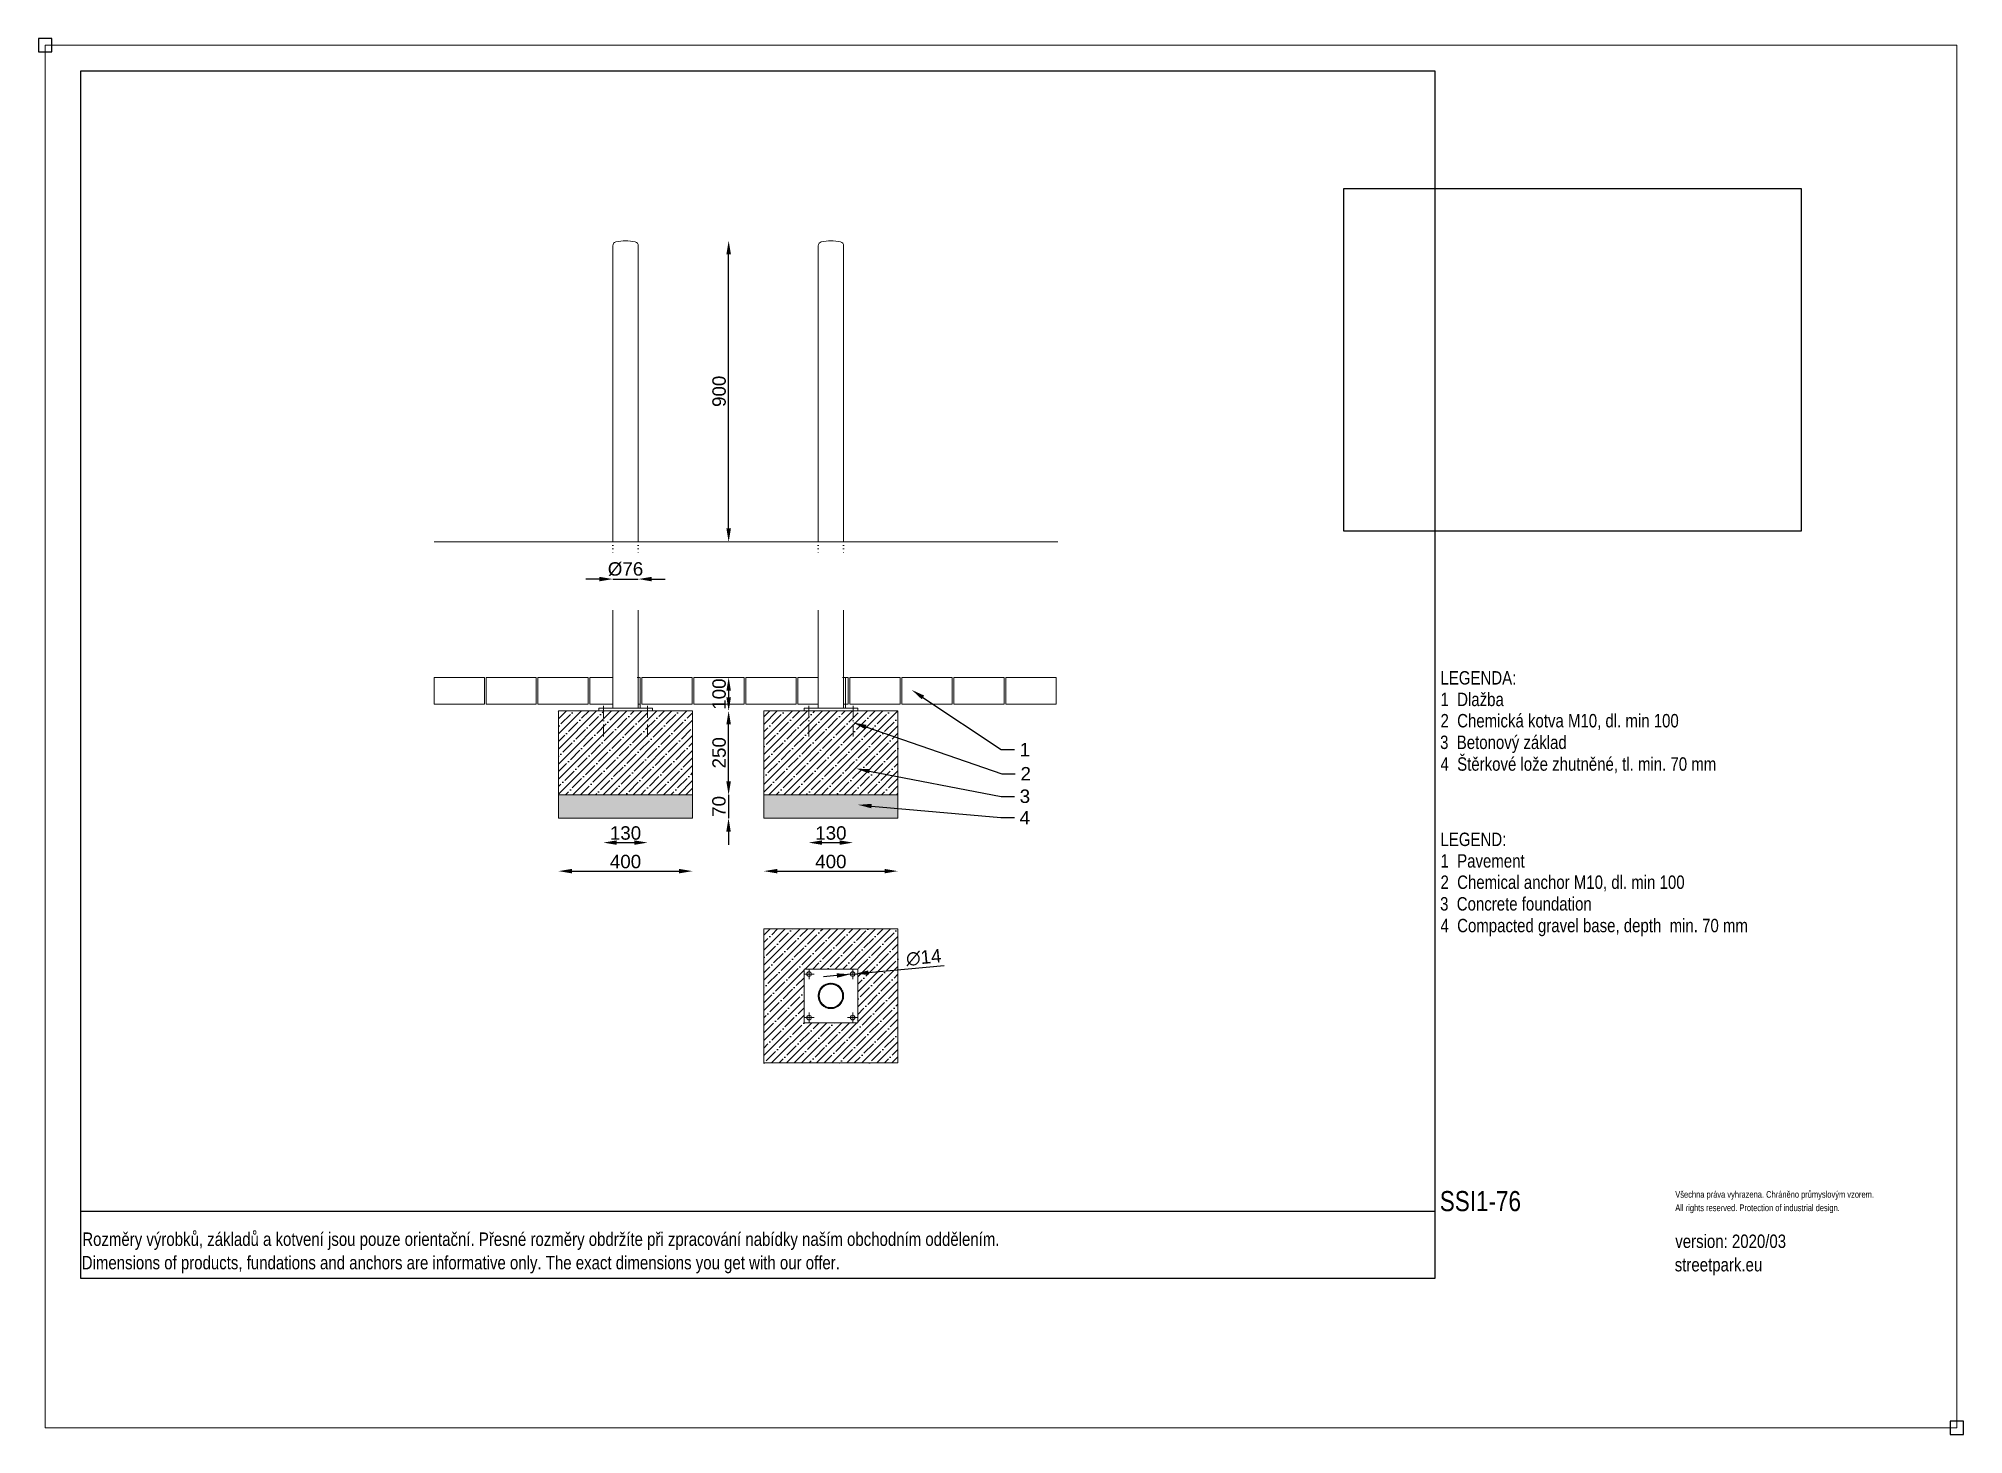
# Model space of a CAD drawing. Header units: millimetres. Extents: x -20 to 5721, y -20 to 4144.
import ezdxf
from ezdxf import colors
from ezdxf.entities.mleader import LeaderData, LeaderLine
from ezdxf.math import Vec2, Vec3

# ---------------------------------------------------------------- set-up
doc = ezdxf.new("R2010")
doc.units = ezdxf.units.MM
for name, pattern in [('ACAD_ISO07W100', [3.5, 0.5, -3]), ('ACAD_ISO10W100', [18.5, 12, -3, 0.5, -3]), ('INCONTINUOUS', [200000.001, 200000, -0.001])]:
    doc.linetypes.add(name, pattern=pattern)
for name, color, linetype in [('KOTY', 3, 'INCONTINUOUS'), ('OBRYSOVA', 7, 'Continuous'), ('OSY', 1, 'ACAD_ISO10W100'), ('POSTAVY ATD', 8, 'Continuous'), ('SRAFY', 30, 'Continuous'), ('TABULKA', 9, 'Continuous')]:
    doc.layers.add(name, color=color, linetype=linetype)
doc.layers.add('Nekreslit', color=6, linetype='Continuous', plot=False)
doc.styles.add('SEACAD_Arial', font='arial.ttf', dxfattribs={"width": 0.8})
doc.styles.get("Standard").update_dxf_attribs({"font": 'arial.ttf'})
doc.dimstyles.new('PROFI_CSN', dxfattribs={"dimscale": 0, "dimtxt": 3.5, "dimasz": 3, "dimexe": 1, "dimexo": 0, "dimgap": 1.5, "dimtad": 1, "dimlfac": -1, "dimdsep": 46, "dimtxsty": 'Standard', "dimcen": 0, "dimdle": 1, "dimclrd": 256, "dimclre": 256, "dimclrt": 256, "dimadec": 0, "dimazin": 0, "dimtfac": 0.6, "dimtmove": 0, "dimatfit": 1, "dimfxl": 1, "dimtolj": 1, "dimarcsym": 0})
picture_1 = doc.add_image_def('image1.jpg', size_in_pixel=(800, 600))

# ---------------------------------------------------------------- blocks, each defined once
blk = doc.blocks.new('*D0')
at = {"layer": 'DEFPOINTS', "color": 0, "transparency": 16777216}
for p in [(1930.5, 1888.2), (1930.5, 1818.2), (2037.7, 1818.2)]:
    blk.add_point(p, dxfattribs=at)
at = {"layer": 'KOTY', "color": 7, "lineweight": -2, "transparency": 16777216}
for p, q in [((2037.7, 1928.2), (2037.7, 1968.2)), ((2037.7, 1888.2), (2037.7, 1818.2)), ((2037.7, 1778.2), (2037.7, 1738.2))]:
    blk.add_line(p, q, dxfattribs=at)
at = {"layer": 'KOTY', "color": 7, "transparency": 16777216}
for points in [[(2031.1, 1928.2), (2044.4, 1928.2), (2037.7, 1888.2)], [(2031.1, 1778.2), (2044.4, 1778.2), (2037.7, 1818.2)]]:
    blk.add_solid(points, dxfattribs=at)
at = {"layer": 'KOTY', "color": 7, "lineweight": 9, "transparency": 16777216, "insert": (2009.3, 1853.2), "char_height": 40, "attachment_point": 5, "rotation": 90}
blk.add_mtext('\\A1;70', dxfattribs=at)
blk = doc.blocks.new('*D17')
at = {"layer": 'DEFPOINTS', "color": 0, "transparency": 16777216}
for p in [(1664.5, 2138.2), (1796.5, 2138.2), (1796.5, 1745.3)]:
    blk.add_point(p, dxfattribs=at)
at = {"layer": 'KOTY', "color": 7, "lineweight": -2, "transparency": 16777216}
blk.add_line((1704.5, 1745.3), (1756.5, 1745.3), dxfattribs=at)
at = {"layer": 'KOTY', "color": 7, "transparency": 16777216}
for points in [[(1704.5, 1751.9), (1704.5, 1738.6), (1664.5, 1745.3)], [(1756.5, 1751.9), (1756.5, 1738.6), (1796.5, 1745.3)]]:
    blk.add_solid(points, dxfattribs=at)
at = {"layer": 'KOTY', "color": 7, "lineweight": 15, "transparency": 16777216, "insert": (1730.5, 1773.7), "char_height": 40, "attachment_point": 5}
blk.add_mtext('\\A1;130', dxfattribs=at)
blk = doc.blocks.new('*D18')
at = {"layer": 'DEFPOINTS', "color": 0, "transparency": 16777216}
for p in [(1530.5, 1888.2), (1930.5, 1888.2), (1930.5, 1660.2)]:
    blk.add_point(p, dxfattribs=at)
at = {"layer": 'KOTY', "color": 7, "lineweight": -2, "transparency": 16777216}
blk.add_line((1570.5, 1660.2), (1890.5, 1660.2), dxfattribs=at)
at = {"layer": 'KOTY', "color": 7, "transparency": 16777216}
for points in [[(1570.5, 1666.8), (1570.5, 1653.5), (1530.5, 1660.2)], [(1890.5, 1666.8), (1890.5, 1653.5), (1930.5, 1660.2)]]:
    blk.add_solid(points, dxfattribs=at)
at = {"layer": 'KOTY', "color": 7, "lineweight": 15, "transparency": 16777216, "insert": (1730.5, 1688.6), "char_height": 40, "attachment_point": 5}
blk.add_mtext('\\A1;400', dxfattribs=at)
blk = doc.blocks.new('*D19')
at = {"layer": 'DEFPOINTS', "color": 0, "transparency": 16777216}
for p in [(2276.9, 2138.2), (2408.9, 2138.2), (2408.9, 1745.3)]:
    blk.add_point(p, dxfattribs=at)
at = {"layer": 'KOTY', "color": 7, "lineweight": -2, "transparency": 16777216}
blk.add_line((2316.9, 1745.3), (2368.9, 1745.3), dxfattribs=at)
at = {"layer": 'KOTY', "color": 7, "transparency": 16777216}
for points in [[(2316.9, 1751.9), (2316.9, 1738.6), (2276.9, 1745.3)], [(2368.9, 1751.9), (2368.9, 1738.6), (2408.9, 1745.3)]]:
    blk.add_solid(points, dxfattribs=at)
at = {"layer": 'KOTY', "color": 7, "lineweight": 15, "transparency": 16777216, "insert": (2342.9, 1773.7), "char_height": 40, "attachment_point": 5}
blk.add_mtext('\\A1;130', dxfattribs=at)
blk = doc.blocks.new('*D20')
at = {"layer": 'DEFPOINTS', "color": 0, "transparency": 16777216}
for p in [(2142.9, 1888.2), (2542.9, 1888.2), (2542.9, 1660.2)]:
    blk.add_point(p, dxfattribs=at)
at = {"layer": 'KOTY', "color": 7, "lineweight": -2, "transparency": 16777216}
blk.add_line((2182.9, 1660.2), (2502.9, 1660.2), dxfattribs=at)
at = {"layer": 'KOTY', "color": 7, "transparency": 16777216}
for points in [[(2182.9, 1666.8), (2182.9, 1653.5), (2142.9, 1660.2)], [(2502.9, 1666.8), (2502.9, 1653.5), (2542.9, 1660.2)]]:
    blk.add_solid(points, dxfattribs=at)
at = {"layer": 'KOTY', "color": 7, "lineweight": 15, "transparency": 16777216, "insert": (2342.9, 1688.6), "char_height": 40, "attachment_point": 5}
blk.add_mtext('\\A1;400', dxfattribs=at)
blk = doc.blocks.new('*D21')
at = {"layer": 'DEFPOINTS', "color": 0, "transparency": 16777216}
for p in [(2038.1, 2138.2), (2542.9, 2138.2), (2542.9, 1888.2)]:
    blk.add_point(p, dxfattribs=at)
at = {"layer": 'KOTY', "color": 7, "lineweight": -2, "transparency": 16777216}
blk.add_line((2038.1, 1928.2), (2038.1, 2098.2), dxfattribs=at)
at = {"layer": 'KOTY', "color": 7, "transparency": 16777216}
for points in [[(2031.4, 2098.2), (2044.8, 2098.2), (2038.1, 2138.2)], [(2031.4, 1928.2), (2044.8, 1928.2), (2038.1, 1888.2)]]:
    blk.add_solid(points, dxfattribs=at)
at = {"layer": 'KOTY', "color": 7, "lineweight": 15, "transparency": 16777216, "insert": (2009.7, 2013.2), "char_height": 40, "attachment_point": 5, "rotation": 90}
blk.add_mtext('\\A1;250', dxfattribs=at)
blk = doc.blocks.new('*D22')
at = {"layer": 'DEFPOINTS', "color": 0, "transparency": 16777216}
for p in [(2400.9, 1352.5), (2414.8, 1353.8)]:
    blk.add_point(p, dxfattribs=at)
at = {"layer": 'KOTY', "color": 7, "lineweight": -2, "transparency": 16777216}
for p, q in [((2454.7, 1357.5), (2680.5, 1378.4)), ((2361.1, 1348.8), (2321.2, 1345.2)), ((2400.9, 1352.5), (2414.8, 1353.8))]:
    blk.add_line(p, q, dxfattribs=at)
at = {"layer": 'KOTY', "color": 7, "transparency": 16777216}
for points in [[(2360.4, 1355.5), (2361.7, 1342.2), (2400.9, 1352.5)], [(2454, 1364.1), (2455.3, 1350.9), (2414.8, 1353.8)]]:
    blk.add_solid(points, dxfattribs=at)
at = {"layer": 'KOTY', "color": 7, "lineweight": 15, "transparency": 16777216, "insert": (2619.7, 1402.4), "char_height": 40, "attachment_point": 5, "rotation": 5.27719}
blk.add_mtext('\\A1;∅14', dxfattribs=at)
blk = doc.blocks.new('*D23')
at = {"layer": 'DEFPOINTS', "color": 0, "transparency": 16777216}
for p in [(2377.9, 2238.2), (2038.1, 2138.2), (2542.9, 2138.2)]:
    blk.add_point(p, dxfattribs=at)
at = {"layer": 'KOTY', "color": 7, "lineweight": -2, "transparency": 16777216}
blk.add_line((2038.1, 2198.2), (2038.1, 2178.2), dxfattribs=at)
at = {"layer": 'KOTY', "color": 7, "transparency": 16777216}
for points in [[(2031.4, 2198.2), (2044.8, 2198.2), (2038.1, 2238.2)], [(2031.4, 2178.2), (2044.8, 2178.2), (2038.1, 2138.2)]]:
    blk.add_solid(points, dxfattribs=at)
at = {"layer": 'KOTY', "color": 7, "lineweight": 15, "transparency": 16777216, "insert": (2009.7, 2188.2), "char_height": 40, "attachment_point": 5, "rotation": 90}
blk.add_mtext('\\A1;100', dxfattribs=at)
blk = doc.blocks.new('*D24')
at = {"layer": 'DEFPOINTS', "color": 0, "transparency": 16777216}
for p in [(1730.5, 3540.2), (2038.1, 3540.2), (1800.5, 2642.2)]:
    blk.add_point(p, dxfattribs=at)
at = {"layer": 'KOTY', "color": 7, "lineweight": -2, "transparency": 16777216}
blk.add_line((2038.1, 2682.2), (2038.1, 3500.2), dxfattribs=at)
at = {"layer": 'KOTY', "color": 7, "transparency": 16777216}
for points in [[(2031.4, 3500.2), (2044.8, 3500.2), (2038.1, 3540.2)], [(2031.4, 2682.2), (2044.8, 2682.2), (2038.1, 2642.2)]]:
    blk.add_solid(points, dxfattribs=at)
at = {"layer": 'KOTY', "color": 7, "lineweight": 15, "transparency": 16777216, "insert": (2009.7, 3091.2), "char_height": 40, "attachment_point": 5, "rotation": 90}
blk.add_mtext('\\A1;900', dxfattribs=at)
blk = doc.blocks.new('*D25')
at = {"layer": 'DEFPOINTS', "color": 0, "transparency": 16777216}
for p in [(1692.5, 2642.2), (1768.5, 2642.2), (1768.5, 2531.3)]:
    blk.add_point(p, dxfattribs=at)
at = {"layer": 'KOTY', "color": 7, "lineweight": -2, "transparency": 16777216}
for p, q in [((1652.5, 2531.3), (1612.5, 2531.3)), ((1692.5, 2531.3), (1768.5, 2531.3)), ((1808.5, 2531.3), (1848.5, 2531.3))]:
    blk.add_line(p, q, dxfattribs=at)
at = {"layer": 'KOTY', "color": 7, "transparency": 16777216}
for points in [[(1652.5, 2538), (1652.5, 2524.6), (1692.5, 2531.3)], [(1808.5, 2538), (1808.5, 2524.6), (1768.5, 2531.3)]]:
    blk.add_solid(points, dxfattribs=at)
at = {"layer": 'KOTY', "color": 7, "lineweight": 15, "transparency": 16777216, "insert": (1730.5, 2560.8), "char_height": 40, "attachment_point": 5}
blk.add_mtext('\\A1;%%C76', dxfattribs=at)

msp = doc.modelspace()

# ---------------------------------------------------------------- hatches: boundary and pattern name
at = {"transparency": 33554508}
h = msp.add_hatch(dxfattribs=at)
h.set_pattern_fill('ANSI35', color=9, scale=5)
h.paths.add_polyline_path([(1930.5, 2138.2), (1530.5, 2138.2), (1530.5, 1888.2), (1930.5, 1888.2)])
h = msp.add_hatch(dxfattribs=at)
h.set_pattern_fill('ANSI35', color=9, scale=5)
h.paths.add_polyline_path([(2542.9, 2138.2), (2142.9, 2138.2), (2142.9, 1888.2), (2542.9, 1888.2)])
h = msp.add_hatch(dxfattribs=at)
h.set_pattern_fill('ANSI35', color=9, scale=5)
h.paths.add_polyline_path([(2542.9, 1488.2), (2142.9, 1488.2), (2142.9, 1088.2), (2542.9, 1088.2)])
h.paths.add_polyline_path([(2422.9, 1368.2), (2422.9, 1208.2), (2262.9, 1208.2), (2262.9, 1368.2)], flags=16)
h.paths.add_polyline_path([(2414.9, 1353.2, -1), (2400.9, 1353.2, -1)], flags=0)
h.paths.add_polyline_path([(2284.9, 1353.2, -1), (2270.9, 1353.2, -1)], flags=0)
h.paths.add_polyline_path([(2414.9, 1223.2, -1), (2400.9, 1223.2, -1)], flags=0)
h.paths.add_polyline_path([(2284.9, 1223.2, -1), (2270.9, 1223.2, -1)], flags=0)
at = {"layer": 'SRAFY', "lineweight": 15}
h = msp.add_hatch(dxfattribs=at)
h.set_pattern_fill('AR-SAND', color=9, scale=0.5, style=0)
h.set_pattern_definition([(37.5, (-240.516, 118.95), (-0.80002, 24.47066), [0, -19.304, 0, -21.59, 0, -20.6375]), (7.5, (-240.516, 118.95), (22.47616, 35.84126), [0, -10.414, 0, -17.399, 0, -6.6675]), (327.5, (-256.137, 118.95), (39.54962, 0.07186), [0, -6.35, 0, -22.86, 0, -29.845]), (317.5, (-256.137, 118.95), (38.17782, 11.14647), [0, -3.175, 0, -14.986, 0, -17.145])])
h.paths.add_polyline_path([(1530.6, 1818.2), (1930.4, 1818.2), (1930.6, 1888.2), (1530.5, 1888.2)])
h.paths.add_polyline_path([(2142.9, 1818.2), (2542.8, 1818.2), (2542.9, 1888.2), (2143, 1888.2)])
h = msp.add_hatch(dxfattribs=at)
h.set_pattern_fill('ANSI31', color=9, scale=20, angle=90, style=0)
h.set_pattern_definition([(135, (-137773.2375, -11206.92), (-1.767766953, -1.767766953), [])])
h.paths.add_polyline_path([(2304.9, 1288.2, 1), (2380.9, 1288.2, 1)])
h.paths.add_polyline_path([(2377.9, 1288.2, -1), (2307.9, 1288.2, -1)], flags=16)

# ---------------------------------------------------------------- linework, layer by layer
at = {"layer": 'Nekreslit'}
msp.add_line((105.1, 646.1), (4145.1, 646.1), dxfattribs=at)
msp.add_lwpolyline([(105.1, 446.1), (4145.1, 446.1), (4145.1, 4046.1), (105.1, 4046.1)], close=True, dxfattribs=at)
at = {"layer": 'OBRYSOVA', "lineweight": 15}
for p, q in [((1692.5, 3525.3), (1692.5, 2642.2)), ((1768.5, 2642.2), (1768.5, 3525.3)), ((2304.9, 3525.3), (2304.9, 2642.2)), ((2380.9, 2642.2), (2380.9, 3525.3)), ((1692.5, 2642.2), (1768.5, 2642.2)), ((2304.9, 2642.2), (2380.9, 2642.2)), ((1692.5, 2438.2), (1692.5, 2146.2)), ((1768.5, 2146.2), (1768.5, 2438.2)), ((2304.9, 2438.2), (2304.9, 2146.2)), ((2380.9, 2146.2), (2380.9, 2438.2))]:
    msp.add_line(p, q, dxfattribs=at)
at = {"layer": 'OBRYSOVA', "linetype": 'ACAD_ISO07W100', "lineweight": 15, "ltscale": 3}
for p, q in [((1692.5, 2642.2), (1692.5, 2602.2)), ((1768.5, 2642.2), (1768.5, 2602.2)), ((2304.9, 2642.2), (2304.9, 2602.2)), ((2380.9, 2642.2), (2380.9, 2602.2))]:
    msp.add_line(p, q, dxfattribs=at)
at = {"layer": 'OBRYSOVA'}
for points in [[(-20, 4103.6), (20, 4103.6), (20, 4143.6), (-20, 4143.6)], [(5680.5, -20.1), (5720.5, -20.1), (5720.5, 19.9), (5680.5, 19.9)]]:
    msp.add_lwpolyline(points, close=True, dxfattribs=at)
at = {"layer": 'OBRYSOVA', "lineweight": 15}
for points in [[(1650.5, 2138.2), (1810.5, 2138.2), (1810.5, 2146.2), (1650.5, 2146.2)], [(2262.9, 2138.2), (2422.9, 2138.2), (2422.9, 2146.2), (2262.9, 2146.2)], [(2262.9, 1368.2), (2262.9, 1208.2), (2422.9, 1208.2), (2422.9, 1368.2)]]:
    msp.add_lwpolyline(points, close=True, dxfattribs=at)
for centre, radius in [((2277.9, 1353.2), 7), ((2342.9, 1288.2), 38), ((2342.9, 1288.2), 35), ((2407.9, 1353.2), 7), ((2277.9, 1223.2), 7), ((2407.9, 1223.2), 7)]:
    msp.add_circle(centre, radius, dxfattribs=at)
for centre, radius, start, end in [((1704.5, 3525.3), 12, 102.72894, 180), ((1730.5, 3410.2), 130, 77.27106, 102.72894), ((1756.5, 3525.3), 12, 0, 77.27106), ((2316.9, 3525.3), 12, 102.72894, 180), ((2342.9, 3410.2), 130, 77.27106, 102.72894), ((2368.9, 3525.3), 12, 0, 77.27106)]:
    msp.add_arc(centre, radius, start, end, dxfattribs=at)
at = {"layer": 'OSY', "color": 0, "lineweight": 15, "ltscale": 3}
for p, q in [((1664.5, 2153.3), (1664.5, 2053.3)), ((1796.5, 2153.3), (1796.5, 2053.3)), ((2276.9, 2153.3), (2276.9, 2053.3)), ((2408.9, 2153.3), (2408.9, 2053.3)), ((2292.9, 1353.2), (2262.9, 1353.2)), ((2277.9, 1368.2), (2277.9, 1338.2)), ((2422.9, 1353.2), (2392.9, 1353.2)), ((2407.9, 1368.2), (2407.9, 1338.2)), ((2292.9, 1223.2), (2262.9, 1223.2)), ((2277.9, 1238.2), (2277.9, 1208.2)), ((2422.9, 1223.2), (2392.9, 1223.2)), ((2407.9, 1238.2), (2407.9, 1208.2))]:
    msp.add_line(p, q, dxfattribs=at)
at = {"layer": 'POSTAVY ATD', "color": 9, "lineweight": 15}
for p, q in [((1159.5, 2642.2), (3019.5, 2642.2)), ((1530.5, 1888.2), (1530.5, 1818.2)), ((1930.5, 1888.2), (1930.5, 1818.2)), ((2142.9, 1888.2), (2142.9, 1818.2)), ((2542.9, 1888.2), (2542.9, 1818.2)), ((1530.5, 1818.2), (1930.5, 1818.2)), ((2142.9, 1818.2), (2542.9, 1818.2))]:
    msp.add_line(p, q, dxfattribs=at)
at = {"layer": 'POSTAVY ATD', "lineweight": 15}
for points in [[(1159.5, 2158.2), (1309.5, 2158.2), (1309.5, 2238.2), (1159.5, 2238.2)], [(1314.5, 2158.2), (1464.5, 2158.2), (1464.5, 2238.2), (1314.5, 2238.2)], [(1469.5, 2158.2), (1619.5, 2158.2), (1619.5, 2238.2), (1469.5, 2238.2)], [(1779.5, 2158.2), (1929.5, 2158.2), (1929.5, 2238.2), (1779.5, 2238.2)], [(1934.5, 2158.2), (2084.5, 2158.2), (2084.5, 2238.2), (1934.5, 2238.2)], [(2089.5, 2158.2), (2239.5, 2158.2), (2239.5, 2238.2), (2089.5, 2238.2)], [(2399.5, 2158.2), (2549.5, 2158.2), (2549.5, 2238.2), (2399.5, 2238.2)], [(2554.5, 2158.2), (2704.5, 2158.2), (2704.5, 2238.2), (2554.5, 2238.2)], [(2709.5, 2158.2), (2859.5, 2158.2), (2859.5, 2238.2), (2709.5, 2238.2)], [(2864.5, 2158.2), (3014.5, 2158.2), (3014.5, 2238.2), (2864.5, 2238.2)]]:
    msp.add_lwpolyline(points, close=True, dxfattribs=at)
for points in [[(1692.5, 2238.2), (1624.5, 2238.2), (1624.5, 2158.2), (1692.5, 2158.2)], [(1774.5, 2146.2), (1774.5, 2238.2), (1765.5, 2238.2)], [(1768.5, 2158.2), (1774.5, 2158.2), (1774.5, 2238.2), (1768.5, 2238.2)], [(2304.9, 2238.2), (2244.5, 2238.2), (2244.5, 2158.2), (2304.9, 2158.2)], [(2386.9, 2146.2), (2386.9, 2238.2), (2377.9, 2238.2)], [(2380.9, 2158.2), (2394.5, 2158.2), (2394.5, 2238.2), (2380.9, 2238.2)]]:
    msp.add_lwpolyline(points, dxfattribs=at)
at = {"layer": 'POSTAVY ATD', "color": 9, "lineweight": 15}
for points in [[(1530.5, 1888.2), (1930.5, 1888.2), (1930.5, 2138.2), (1530.5, 2138.2)], [(2142.9, 1888.2), (2542.9, 1888.2), (2542.9, 2138.2), (2142.9, 2138.2)], [(2142.9, 1088.2), (2542.9, 1088.2), (2542.9, 1488.2), (2142.9, 1488.2)]]:
    msp.add_lwpolyline(points, close=True, dxfattribs=at)
at = {"layer": 'TABULKA', "color": 4, "lineweight": 15}
msp.add_lwpolyline([(5700.5, -0.1), (0, -0.1), (0, 4123.6), (5700.5, 4123.6)], close=True, dxfattribs=at)

# ---------------------------------------------------------------- texts
at = {"style": 'SEACAD_Arial', "width": 0.8}
for s, height, p in [('LEGENDA:', 40, (4160.9, 2216.7)), ('1  Dlažba', 40, (4160.9, 2152.4)), ('2  Chemická kotva M10, dl. min 100', 40, (4160.9, 2088.9)), ('3  Betonový základ', 40, (4159.7, 2024.4)), ('4  Štěrkové lože zhutněné, tl. min. 70 mm', 40, (4160.9, 1959.7)), ('LEGEND:', 40, (4160.9, 1735)), ('1  Pavement', 40, (4160.9, 1670.7)), ('2  Chemical anchor M10, dl. min 100', 40, (4160.9, 1607.2)), ('3  Concrete foundation', 40, (4159.7, 1542.7)), ('4  Compacted gravel base, depth  min. 70 mm', 40, (4160.9, 1478)), ('SSI1-76 ', 60, (4158.7, 646.1)), ('Všechna práva vyhrazena. Chráněno průmyslovým vzorem.', 20, (4861, 686.1)), ('All rights reserved. Protection of industrial design.', 20, (4861, 646.1)), ('Rozměry výrobků, základů a kotvení jsou pouze orientační. Přesné rozměry obdržíte při zpracování nabídky naším obchodním oddělením.', 39.9982, (110.5, 542.5)), ('version: 2020/03', 40, (4861, 536.3)), ('Dimensions of products, fundations and anchors are informative only. The exact dimensions you get with our offer.', 39.9982, (108.9, 472.6)), ('streetpark.eu', 40, (4859.4, 466.4))]:
    msp.add_text(s, height=height, dxfattribs=at).set_placement(p)

# ---------------------------------------------------------------- dimensions: what is measured, and where the dimension line sits
at = {"layer": 'KOTY', "lineweight": 15}
for base, p1, p2, picture, middle in [((2038.1, 3540.2), (1800.5, 2642.2), (1730.5, 3540.2), '*D24', (2009.7, 3091.2)), ((2038.1, 2138.2), (2542.9, 1888.2), (2542.9, 2138.2), '*D21', (2009.7, 2013.2))]:
    dim = msp.add_linear_dim(base=base, p1=p1, p2=p2, angle=90, dimstyle='PROFI_CSN', override={"dimscale": 1, "dimtxt": 40, "dimasz": 40, "dimgap": 8, "dimdec": 0, "dimlfac": 1, "dimrnd": 10, "dimse1": 1, "dimse2": 1, "dimclrd": 7, "dimclre": 3, "dimclrt": 7, "dimtdec": 0}, dxfattribs=at)
    dim.commit()
    dim.dimension.update_dxf_attribs({"geometry": picture, "text_midpoint": middle})
dim = msp.add_linear_dim(base=(1768.5, 2531.3), p1=(1692.5, 2642.2), p2=(1768.5, 2642.2), text='%%C<>', dimstyle='PROFI_CSN', override={"dimscale": 1, "dimtxt": 40, "dimasz": 40, "dimgap": 8, "dimdec": 0, "dimlfac": 1, "dimrnd": 1, "dimse1": 1, "dimse2": 1, "dimclrd": 7, "dimclre": 3, "dimclrt": 7, "dimtdec": 0}, dxfattribs=at)
dim.commit()
dim.dimension.update_dxf_attribs({"geometry": '*D25', "text_midpoint": (1730.5, 2531.3), "dimtype": 160})
dim = msp.add_linear_dim(base=(2038.1, 2138.2), p1=(2377.9, 2238.2), p2=(2542.9, 2138.2), angle=270, dimstyle='PROFI_CSN', override={"dimscale": 1, "dimtxt": 40, "dimasz": 40, "dimgap": 8, "dimdec": 0, "dimlfac": 1, "dimrnd": 10, "dimse1": 1, "dimse2": 1, "dimclrd": 7, "dimclre": 3, "dimclrt": 7, "dimtdec": 0}, dxfattribs=at)
dim.commit()
dim.dimension.update_dxf_attribs({"geometry": '*D23', "text_midpoint": (2038.1, 2188.2), "dimtype": 160})
for base, p1, p2, picture, middle in [((1796.5, 1745.3), (1664.5, 2138.2), (1796.5, 2138.2), '*D17', (1730.5, 1745.3)), ((2408.9, 1745.3), (2276.9, 2138.2), (2408.9, 2138.2), '*D19', (2342.9, 1745.3)), ((1930.5, 1660.2), (1530.5, 1888.2), (1930.5, 1888.2), '*D18', (1730.5, 1660.2)), ((2542.9, 1660.2), (2142.9, 1888.2), (2542.9, 1888.2), '*D20', (2342.9, 1660.2))]:
    dim = msp.add_linear_dim(base=base, p1=p1, p2=p2, dimstyle='PROFI_CSN', override={"dimscale": 1, "dimtxt": 40, "dimasz": 40, "dimgap": 8, "dimdec": 0, "dimlfac": 1, "dimrnd": 10, "dimse1": 1, "dimse2": 1, "dimclrd": 7, "dimclre": 3, "dimclrt": 7, "dimtdec": 0}, dxfattribs=at)
    dim.commit()
    dim.dimension.update_dxf_attribs({"geometry": picture, "text_midpoint": middle, "dimtype": 160})
at = {"layer": 'KOTY', "lineweight": 9}
dim = msp.add_linear_dim(base=(2037.7, 1818.2), p1=(1930.5, 1888.2), p2=(1930.5, 1818.2), angle=270, dimstyle='PROFI_CSN', override={"dimscale": 1, "dimtxt": 40, "dimasz": 40, "dimgap": 8, "dimdec": 0, "dimlfac": 1, "dimrnd": 1, "dimse1": 1, "dimse2": 1, "dimclrd": 7, "dimclre": 3, "dimclrt": 7, "dimtdec": 0}, dxfattribs=at)
dim.commit()
dim.dimension.update_dxf_attribs({"geometry": '*D0', "text_midpoint": (2037.7, 1853.2), "dimtype": 160})
at = {"layer": 'KOTY', "lineweight": 15}
dim = msp.add_diameter_dim_2p(p1=(2400.9, 1352.5), p2=(2414.8, 1353.8), dimstyle='PROFI_CSN', override={"dimscale": 1, "dimtxt": 40, "dimasz": 40, "dimgap": 8, "dimdec": 0, "dimlfac": 1, "dimrnd": 1, "dimse1": 1, "dimse2": 1, "dimclrd": 7, "dimclre": 3, "dimclrt": 7, "dimtdec": 0}, dxfattribs=at)
dim.commit()
dim.dimension.update_dxf_attribs({"geometry": '*D22', "text_midpoint": (2622.4, 1373), "dimtype": 163})

# ---------------------------------------------------------------- pictures from other files: only their frames are drawn
at = {"color": 7, "true_color": 0xfafafa}
image = msp.add_image(picture_1, insert=(3872.8, 2674), size_in_units=(1363.4, 1022.5), dxfattribs=at)
image.dxf.flags = 7

# ---------------------------------------------------------------- leaders
at = {"layer": 'KOTY', "color": 0, "lineweight": 15}
ml = msp.add_multileader_mtext('Standard', dxfattribs=at)
ml.set_content(' 1')
ml.set_leader_properties()
ml.build(insert=Vec2(0, 0))
ml.multileader.update_dxf_attribs({"text_right_attachment_type": 6, "dogleg_length": 40, "arrow_head_size": 40})
ctx = ml.context
ctx.base_point, ctx.char_height, ctx.arrow_head_size, ctx.landing_gap_size, ctx.plane_origin = Vec3(2890.4, 2022.7), 40, 40, 0.09, Vec3(2584.1, 2200.6)
ctx.right_attachment = 6
notes = []
notes.append((ctx, [(0, (1, 1, 0), (2850.4, 2022.7), (1, 0), 40, [(0, [(2584.1, 2200.6)], 0, [])])]))
ctx.mtext.insert, ctx.mtext.flow_direction = Vec3(2890.5, 2042.7), 5
ml = msp.add_multileader_mtext('Standard', dxfattribs=at)
ml.set_content(' 2')
ml.set_leader_properties()
ml.build(insert=Vec2(0, 0))
ml.multileader.update_dxf_attribs({"text_right_attachment_type": 6, "dogleg_length": 40, "arrow_head_size": 40})
ctx = ml.context
ctx.base_point, ctx.char_height, ctx.arrow_head_size, ctx.landing_gap_size, ctx.plane_origin = Vec3(2892.9, 1950.7), 40, 40, 0.09, Vec3(2503.3, 1978.2)
ctx.right_attachment = 6
notes.append((ctx, [(0, (1, 1, 0), (2852.9, 1950.7), (1, 0), 40, [(0, [(2408.9, 2103.3)], 0, [])])]))
ctx.mtext.insert, ctx.mtext.flow_direction = Vec3(2893, 1970.7), 5
ml = msp.add_multileader_mtext('Standard', dxfattribs=at)
ml.set_content(' 3')
ml.set_leader_properties()
ml.build(insert=Vec2(0, 0))
ml.multileader.update_dxf_attribs({"text_right_attachment_type": 6, "dogleg_length": 40, "arrow_head_size": 40})
ctx = ml.context
ctx.base_point, ctx.char_height, ctx.arrow_head_size, ctx.landing_gap_size, ctx.plane_origin = Vec3(2890.4, 1883.2), 40, 40, 0.09, Vec3(2509, 1709)
ctx.right_attachment = 6
notes.append((ctx, [(0, (1, 1, 0), (2850.4, 1883.2), (1, 0), 40, [(0, [(2419.1, 1965.7)], 0, [])])]))
ctx.mtext.insert, ctx.mtext.width, ctx.mtext.flow_direction = Vec3(2890.5, 1903.6), 70.012, 5
ml = msp.add_multileader_mtext('Standard', dxfattribs=at)
ml.set_content(' 4')
ml.set_leader_properties()
ml.build(insert=Vec2(0, 0))
ml.multileader.update_dxf_attribs({"text_right_attachment_type": 6, "dogleg_length": 40, "arrow_head_size": 40})
ctx = ml.context
ctx.base_point, ctx.char_height, ctx.arrow_head_size, ctx.landing_gap_size, ctx.plane_origin = Vec3(2890.2, 1819.8), 40, 40, 0.09, Vec3(2514.3, 1601.2)
ctx.right_attachment = 6
notes.append((ctx, [(0, (1, 1, 0), (2850.2, 1819.8), (1, 0), 40, [(0, [(2424.3, 1857.9)], 0, [])])]))
ctx.mtext.insert, ctx.mtext.width, ctx.mtext.flow_direction = Vec3(2890.3, 1839.8), 70.012, 5
for ctx, leaders in notes:
    for number, flags, end, landing, length, lines in leaders:
        leader = LeaderData()
        leader.index, (leader.has_last_leader_line, leader.has_dogleg_vector, leader.attachment_direction) = number, flags
        leader.last_leader_point, leader.dogleg_vector, leader.dogleg_length = Vec3(end), Vec3(landing), length
        for number, points, colour, breaks in lines:
            line = LeaderLine()
            line.index, line.vertices, line.color, line.breaks = number, Vec3.list(points), colors.encode_raw_color(colour), breaks
            leader.lines.append(line)
        ctx.leaders.append(leader)

doc.saveas('drawing.dxf')
